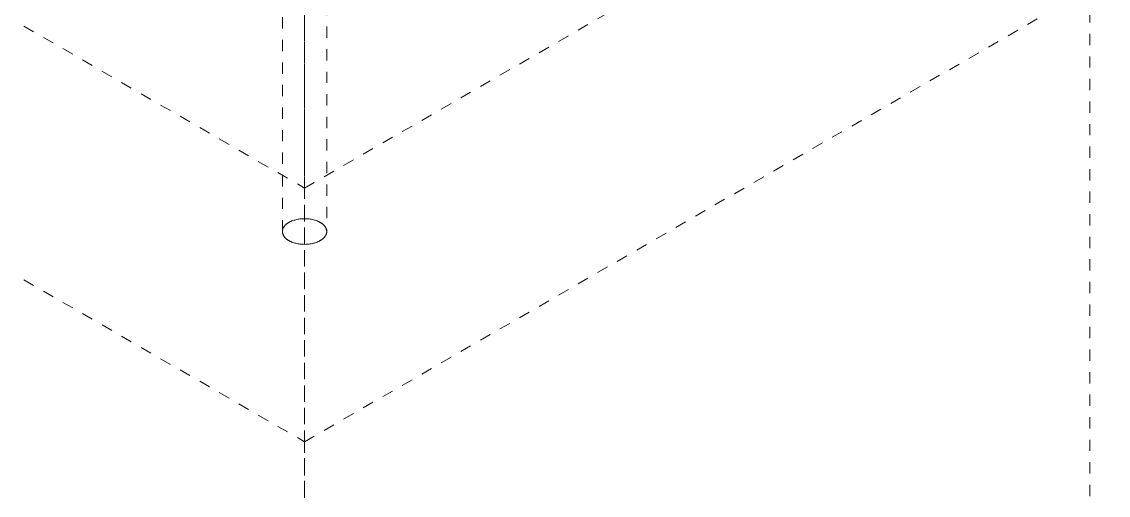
# Model space of a CAD drawing. Header units: inches. Extents: x -13 to 609, y -6 to 131.
# Drawn here: x 151.98 to 161.61, y 51.43 to 55.63 of the extents above; entities that cross this region are included whole.
import ezdxf

# ---------------------------------------------------------------- set-up
doc = ezdxf.new("R2010")
doc.units = ezdxf.units.IN
doc.linetypes.add('HIDDEN', pattern=[1.905, 1.27, -0.635])
doc.layers.add('ZANO_R_przerywana', color=250, linetype='HIDDEN', lineweight=0)

msp = doc.modelspace()

# ---------------------------------------------------------------- linework, layer by layer
at = {"layer": 'ZANO_R_przerywana', "ltscale": 0.05}
for p, q in [((154.48224, 63.95957), (154.48224, 38.24314)), ((140.5636, 62.19157), (154.48303, 54.15518)), ((154.48303, 54.15518), (168.40245, 62.19157)), ((140.5636, 59.94138), (154.48303, 51.905)), ((154.48303, 51.905), (168.40245, 59.94138)), ((154.28638, 53.76943), (154.28638, 58.18726)), ((154.68008, 58.18713), (154.68008, 53.76944)), ((154.48303, 54.15518), (154.48303, 56.72683)), ((161.44235, 55.92296), (161.44235, 34.22518)), ((154.48303, 51.905), (154.48303, 54.15518)), ((154.32429, 53.83649), (154.32169, 53.83438)), ((154.32695, 53.83854), (154.32429, 53.83649)), ((154.32967, 53.84055), (154.32695, 53.83854)), ((154.33245, 53.8425), (154.32967, 53.84055)), ((154.33527, 53.8444), (154.33245, 53.8425)), ((154.33815, 53.84625), (154.33527, 53.8444)), ((154.34107, 53.84805), (154.33815, 53.84625)), ((154.34403, 53.8498), (154.34107, 53.84805)), ((154.34715, 53.85156), (154.34403, 53.8498)), ((154.35037, 53.8533), (154.34715, 53.85156)), ((154.35369, 53.85501), (154.35037, 53.8533)), ((154.3571, 53.85669), (154.35369, 53.85501)), ((154.3606, 53.85834), (154.3571, 53.85669)), ((154.3642, 53.85996), (154.3606, 53.85834)), ((154.3679, 53.86154), (154.3642, 53.85996)), ((154.37168, 53.86308), (154.3679, 53.86154)), ((154.37952, 53.86604), (154.37168, 53.86308)), ((154.3877, 53.86881), (154.37952, 53.86604)), ((154.39621, 53.87138), (154.3877, 53.86881)), ((154.40504, 53.87374), (154.39621, 53.87138)), ((154.41414, 53.87586), (154.40504, 53.87374)), ((154.42351, 53.87773), (154.41414, 53.87586)), ((154.4331, 53.87934), (154.42351, 53.87773)), ((154.44288, 53.88068), (154.4331, 53.87934)), ((154.45283, 53.88173), (154.44288, 53.88068)), ((154.46289, 53.88248), (154.45283, 53.88173)), ((154.47304, 53.88294), (154.46289, 53.88248)), ((154.48322, 53.88309), (154.47304, 53.88294)), ((154.49341, 53.88294), (154.48322, 53.88309)), ((154.50355, 53.88248), (154.49341, 53.88294)), ((154.51361, 53.88173), (154.50355, 53.88248)), ((154.52356, 53.88068), (154.51361, 53.88173)), ((154.53334, 53.87934), (154.52356, 53.88068)), ((154.54293, 53.87774), (154.53334, 53.87934)), ((154.5523, 53.87586), (154.54293, 53.87774)), ((154.56141, 53.87374), (154.5523, 53.87586)), ((154.57023, 53.87139), (154.56141, 53.87374)), ((154.57874, 53.86881), (154.57023, 53.87139)), ((154.58693, 53.86604), (154.57874, 53.86881)), ((154.59477, 53.86309), (154.58693, 53.86604)), ((154.59855, 53.86155), (154.59477, 53.86309)), ((154.60224, 53.85997), (154.59855, 53.86155)), ((154.60584, 53.85835), (154.60224, 53.85997)), ((154.60935, 53.8567), (154.60584, 53.85835)), ((154.61276, 53.85502), (154.60935, 53.8567)), ((154.61607, 53.85331), (154.61276, 53.85502)), ((154.61929, 53.85157), (154.61607, 53.85331)), ((154.62242, 53.84981), (154.61929, 53.85157)), ((154.62554, 53.8483), (154.62242, 53.84981)), ((154.62861, 53.84668), (154.62554, 53.8483)), ((154.63162, 53.84496), (154.62861, 53.84668)), ((154.63458, 53.84314), (154.63162, 53.84496)), ((154.63746, 53.84122), (154.63458, 53.84314)), ((154.64028, 53.83919), (154.63746, 53.84122)), ((154.64303, 53.83708), (154.64028, 53.83919)), ((154.64571, 53.83487), (154.64303, 53.83708)), ((154.6483, 53.83257), (154.64571, 53.83487)), ((154.28638, 53.76943), (154.28679, 53.766)), ((154.28653, 53.7738), (154.28645, 53.77237)), ((154.28664, 53.77522), (154.28653, 53.7738)), ((154.28678, 53.77664), (154.28664, 53.77522)), ((154.28695, 53.77806), (154.28678, 53.77664)), ((154.28679, 53.766), (154.28731, 53.76259)), ((154.28715, 53.77948), (154.28695, 53.77806)), ((154.28738, 53.78089), (154.28715, 53.77948)), ((154.28731, 53.76259), (154.28795, 53.7592)), ((154.28765, 53.78231), (154.28738, 53.78089)), ((154.28794, 53.78372), (154.28765, 53.78231)), ((154.28827, 53.78512), (154.28794, 53.78372)), ((154.28795, 53.7592), (154.28871, 53.75583)), ((154.28862, 53.78653), (154.28827, 53.78512)), ((154.289, 53.78793), (154.28862, 53.78653)), ((154.28871, 53.75583), (154.28959, 53.7525)), ((154.28942, 53.78932), (154.289, 53.78793)), ((154.28986, 53.79071), (154.28942, 53.78932)), ((154.28959, 53.7525), (154.29058, 53.74919)), ((154.29033, 53.7921), (154.28986, 53.79071)), ((154.29083, 53.79348), (154.29033, 53.7921)), ((154.29058, 53.74919), (154.29169, 53.74592)), ((154.29137, 53.79485), (154.29083, 53.79348)), ((154.29192, 53.79622), (154.29137, 53.79485)), ((154.29169, 53.74592), (154.29291, 53.74269)), ((154.29251, 53.79758), (154.29192, 53.79622)), ((154.29313, 53.79894), (154.29251, 53.79758)), ((154.29291, 53.74269), (154.29424, 53.73951)), ((154.29377, 53.80029), (154.29313, 53.79894)), ((154.29444, 53.80163), (154.29377, 53.80029)), ((154.29424, 53.73951), (154.29568, 53.73637)), ((154.29514, 53.80296), (154.29444, 53.80163)), ((154.29587, 53.80429), (154.29514, 53.80296)), ((154.29662, 53.80561), (154.29587, 53.80429)), ((154.2982, 53.80823), (154.29662, 53.80561)), ((154.29989, 53.81081), (154.2982, 53.80823)), ((154.30167, 53.81335), (154.29989, 53.81081)), ((154.30355, 53.81586), (154.30167, 53.81335)), ((154.30553, 53.81833), (154.30355, 53.81586)), ((154.30759, 53.82076), (154.30553, 53.81833)), ((154.30974, 53.82314), (154.30759, 53.82076)), ((154.31198, 53.82548), (154.30974, 53.82314)), ((154.3143, 53.82778), (154.31198, 53.82548)), ((154.31669, 53.83003), (154.3143, 53.82778)), ((154.31915, 53.83223), (154.31669, 53.83003)), ((154.32169, 53.83438), (154.31915, 53.83223)), ((154.65082, 53.83018), (154.6483, 53.83257)), ((154.65325, 53.82771), (154.65082, 53.83018)), ((154.6556, 53.82515), (154.65325, 53.82771)), ((154.65785, 53.82252), (154.6556, 53.82515)), ((154.66002, 53.81981), (154.65785, 53.82252)), ((154.66209, 53.81702), (154.66002, 53.81981)), ((154.66406, 53.81417), (154.66209, 53.81702)), ((154.66594, 53.81125), (154.66406, 53.81417)), ((154.66771, 53.80827), (154.66594, 53.81125)), ((154.66938, 53.80523), (154.66771, 53.80827)), ((154.67095, 53.80213), (154.66938, 53.80523)), ((154.6724, 53.79898), (154.67095, 53.80213)), ((154.67226, 53.73772), (154.67294, 53.73911)), ((154.67375, 53.79579), (154.6724, 53.79898)), ((154.67294, 53.73911), (154.6736, 53.74051)), ((154.6736, 53.74051), (154.67422, 53.74191)), ((154.67499, 53.79255), (154.67375, 53.79579)), ((154.67422, 53.74191), (154.67481, 53.74332)), ((154.67481, 53.74332), (154.67538, 53.74473)), ((154.67611, 53.78926), (154.67499, 53.79255)), ((154.67538, 53.74473), (154.67591, 53.74616)), ((154.67591, 53.74616), (154.67641, 53.74758)), ((154.67712, 53.78595), (154.67611, 53.78926)), ((154.67641, 53.74758), (154.67688, 53.74902)), ((154.67688, 53.74902), (154.67732, 53.75045)), ((154.67802, 53.7826), (154.67712, 53.78595)), ((154.67732, 53.75045), (154.67772, 53.7519)), ((154.67772, 53.7519), (154.6781, 53.75334)), ((154.6788, 53.77922), (154.67802, 53.7826)), ((154.6781, 53.75334), (154.67844, 53.75479)), ((154.67844, 53.75479), (154.67875, 53.75625)), ((154.67875, 53.75625), (154.67903, 53.75771)), ((154.67947, 53.77581), (154.6788, 53.77922)), ((154.67903, 53.75771), (154.67928, 53.75917)), ((154.67928, 53.75917), (154.67949, 53.76063)), ((154.68002, 53.77239), (154.67947, 53.77581)), ((154.67949, 53.76063), (154.67967, 53.7621)), ((154.67967, 53.7621), (154.67982, 53.76356)), ((154.67982, 53.76356), (154.67993, 53.76503)), ((154.67993, 53.76503), (154.68002, 53.7665)), ((154.68002, 53.7665), (154.68007, 53.76797)), ((154.68007, 53.76797), (154.68008, 53.76944)), ((154.29568, 53.73637), (154.29724, 53.73329)), ((154.29724, 53.73329), (154.29889, 53.73026)), ((154.29889, 53.73026), (154.30065, 53.72729)), ((154.30065, 53.72729), (154.30252, 53.72439)), ((154.30252, 53.72439), (154.30448, 53.72155)), ((154.30448, 53.72155), (154.30654, 53.71878)), ((154.30654, 53.71878), (154.3087, 53.71608)), ((154.3087, 53.71608), (154.31094, 53.71346)), ((154.31094, 53.71346), (154.31328, 53.71093)), ((154.31328, 53.71093), (154.31571, 53.70847)), ((154.31571, 53.70847), (154.31822, 53.7061)), ((154.31822, 53.7061), (154.32081, 53.70382)), ((154.32081, 53.70382), (154.32347, 53.70163)), ((154.32347, 53.70163), (154.32622, 53.69953)), ((154.32622, 53.69953), (154.32903, 53.69753)), ((154.32903, 53.69753), (154.33191, 53.69563)), ((154.33191, 53.69563), (154.33486, 53.69383)), ((154.33486, 53.69383), (154.33786, 53.69214)), ((154.33786, 53.69214), (154.34093, 53.69055)), ((154.34093, 53.69055), (154.34405, 53.68907)), ((154.34405, 53.68907), (154.34717, 53.68731)), ((154.34717, 53.68731), (154.35039, 53.68557)), ((154.35039, 53.68557), (154.35371, 53.68386)), ((154.35371, 53.68386), (154.35712, 53.68217)), ((154.35712, 53.68217), (154.36062, 53.68052)), ((154.36062, 53.68052), (154.36422, 53.67891)), ((154.36422, 53.67891), (154.36791, 53.67733)), ((154.36791, 53.67733), (154.3717, 53.67579)), ((154.3717, 53.67579), (154.37954, 53.67283)), ((154.37954, 53.67283), (154.38772, 53.67006)), ((154.38772, 53.67006), (154.39623, 53.66749)), ((154.39623, 53.66749), (154.40506, 53.66513)), ((154.40506, 53.66513), (154.41417, 53.66301)), ((154.41417, 53.66301), (154.42353, 53.66114)), ((154.42353, 53.66114), (154.43312, 53.65953)), ((154.43312, 53.65953), (154.44291, 53.6582)), ((154.44291, 53.6582), (154.45285, 53.65715)), ((154.45285, 53.65715), (154.46291, 53.65639)), ((154.46291, 53.65639), (154.47306, 53.65594)), ((154.47306, 53.65594), (154.48324, 53.65579)), ((154.48324, 53.65579), (154.49343, 53.65594)), ((154.49343, 53.65594), (154.50357, 53.65639)), ((154.50357, 53.65639), (154.51364, 53.65715)), ((154.51364, 53.65715), (154.52358, 53.6582)), ((154.52358, 53.6582), (154.53336, 53.65953)), ((154.53336, 53.65953), (154.54296, 53.66114)), ((154.54296, 53.66114), (154.55232, 53.66302)), ((154.55232, 53.66302), (154.56143, 53.66514)), ((154.56143, 53.66514), (154.57025, 53.66749)), ((154.57025, 53.66749), (154.57876, 53.67007)), ((154.57876, 53.67007), (154.58695, 53.67284)), ((154.58695, 53.67284), (154.59478, 53.6758)), ((154.59478, 53.6758), (154.59857, 53.67734)), ((154.59857, 53.67734), (154.60226, 53.67892)), ((154.60226, 53.67892), (154.60586, 53.68053)), ((154.60586, 53.68053), (154.60936, 53.68218)), ((154.60936, 53.68218), (154.61278, 53.68386)), ((154.61278, 53.68386), (154.61609, 53.68558)), ((154.61609, 53.68558), (154.61931, 53.68731)), ((154.61931, 53.68731), (154.62243, 53.68908)), ((154.62243, 53.68908), (154.62549, 53.69088)), ((154.62549, 53.69088), (154.6285, 53.69274)), ((154.6285, 53.69274), (154.63146, 53.69466)), ((154.63146, 53.69466), (154.63438, 53.69662)), ((154.63438, 53.69662), (154.63724, 53.69865)), ((154.63724, 53.69865), (154.64003, 53.70073)), ((154.64003, 53.70073), (154.64277, 53.70286)), ((154.64277, 53.70286), (154.64544, 53.70504)), ((154.64544, 53.70504), (154.64803, 53.70728)), ((154.64803, 53.70728), (154.65056, 53.70957)), ((154.65056, 53.70957), (154.653, 53.71191)), ((154.653, 53.71191), (154.65536, 53.71429)), ((154.65536, 53.71429), (154.65763, 53.71673)), ((154.65763, 53.71673), (154.65982, 53.71921)), ((154.65982, 53.71921), (154.6619, 53.72174)), ((154.6619, 53.72174), (154.66389, 53.7243)), ((154.66389, 53.7243), (154.66578, 53.72691)), ((154.66578, 53.72691), (154.66757, 53.72956)), ((154.66757, 53.72956), (154.66842, 53.7309)), ((154.66842, 53.7309), (154.66924, 53.73225)), ((154.66924, 53.73225), (154.67004, 53.7336)), ((154.67004, 53.7336), (154.67081, 53.73497)), ((154.67081, 53.73497), (154.67155, 53.73634)), ((154.67155, 53.73634), (154.67226, 53.73772)), ((154.48303, 30.20676), (154.48303, 51.905))]:
    msp.add_line(p, q, dxfattribs=at)

doc.saveas('drawing.dxf')
